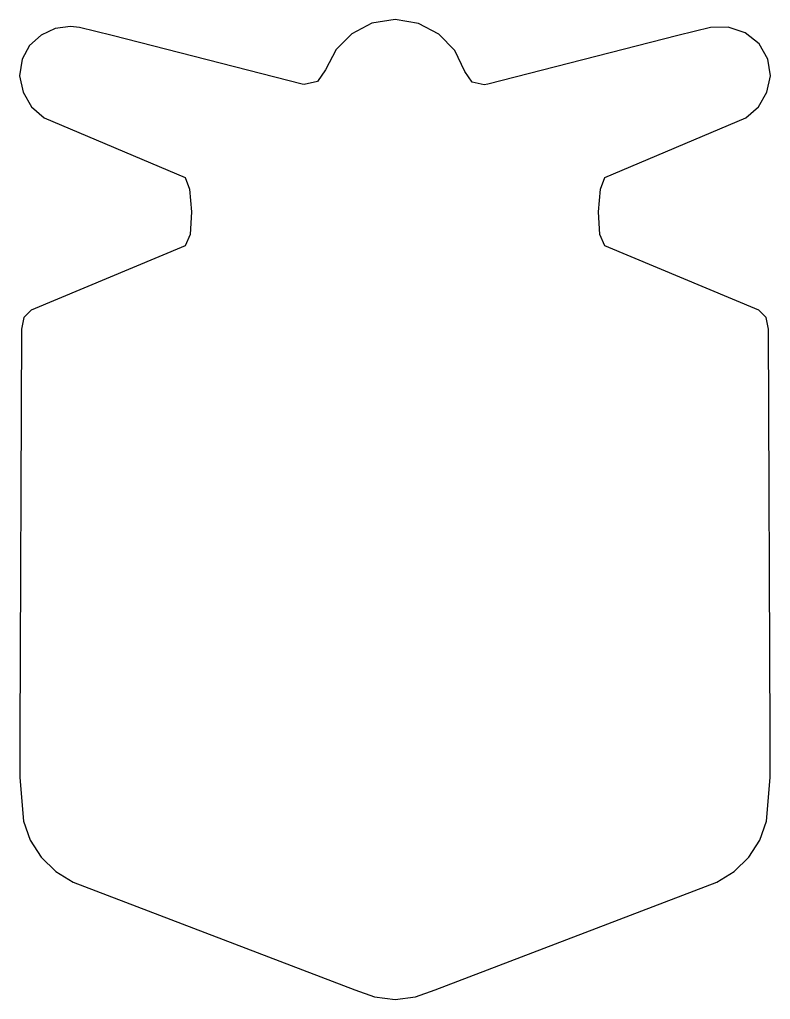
# Model space of a CAD drawing. Extents: x 84.3 to 115.1, y 97.3 to 137.6.
import ezdxf

# ---------------------------------------------------------------- set-up
doc = ezdxf.new("R2010")
doc.units = 0

msp = doc.modelspace()

# ---------------------------------------------------------------- linework, layer by layer
at = {"layer": 'Layer 1', "color": 7}
msp.add_lwpolyline([(99.70178, 137.58902), (98.754275, 137.436378), (97.929111, 137.009963), (97.277612, 136.357786), (96.8511, 135.52786), (96.511309, 135.041208), (95.9643, 134.92189), (95.8896, 134.94059), (88.074053, 136.93324), (86.733049, 137.26603), (86.368731, 137.30993), (86.368214, 137.30993), (85.734814, 137.222691), (85.154311, 136.950292), (84.682082, 136.520135), (84.373504, 135.95962), (84.272359, 135.278872), (84.413155, 134.605734), (84.760598, 134.008801), (85.279391, 133.55667), (91.07542, 131.0979), (91.260489, 130.61522), (91.335895, 129.685896), (91.281839, 128.760939), (91.07852, 128.29136), (84.744023, 125.64759), (84.451497, 125.344853), (84.345597, 124.86366), (84.286167, 108.2316), (84.276374, 106.430583), (84.437579, 104.64164), (84.708284, 103.85241), (85.162666, 103.154356), (85.763001, 102.572592), (86.471564, 102.13223), (98.04864, 97.69943), (98.853968, 97.419768), (99.70125, 97.31082), (100.548796, 97.41976), (101.35438, 97.69943), (112.93093, 102.13223), (113.639575, 102.572592), (114.240088, 103.154356), (114.694646, 103.85241), (114.96543, 104.64164), (115.126376, 106.430582), (115.11633, 108.2316), (115.05693, 124.86366), (114.951035, 125.344852), (114.65851, 125.64759), (108.32453, 128.29136), (108.121223, 128.760939), (108.067179, 129.685896), (108.14256, 130.61522), (108.32753, 131.0979), (114.12304, 133.55667), (114.641833, 134.008801), (114.989276, 134.605734), (115.130074, 135.278872), (115.02893, 135.95962), (114.661554, 136.590335), (114.090726, 137.045616), (113.399113, 137.284495), (112.66938, 137.266), (111.32838, 136.93321), (103.51283, 134.94056), (103.36458, 134.90556), (102.872019, 135.016993), (102.57397, 135.45595), (102.157086, 136.312752), (101.50316, 136.98778), (100.666572, 137.430151), (99.7017, 137.58898), (99.70178, 137.58902)], dxfattribs=at)

doc.saveas('drawing.dxf')
